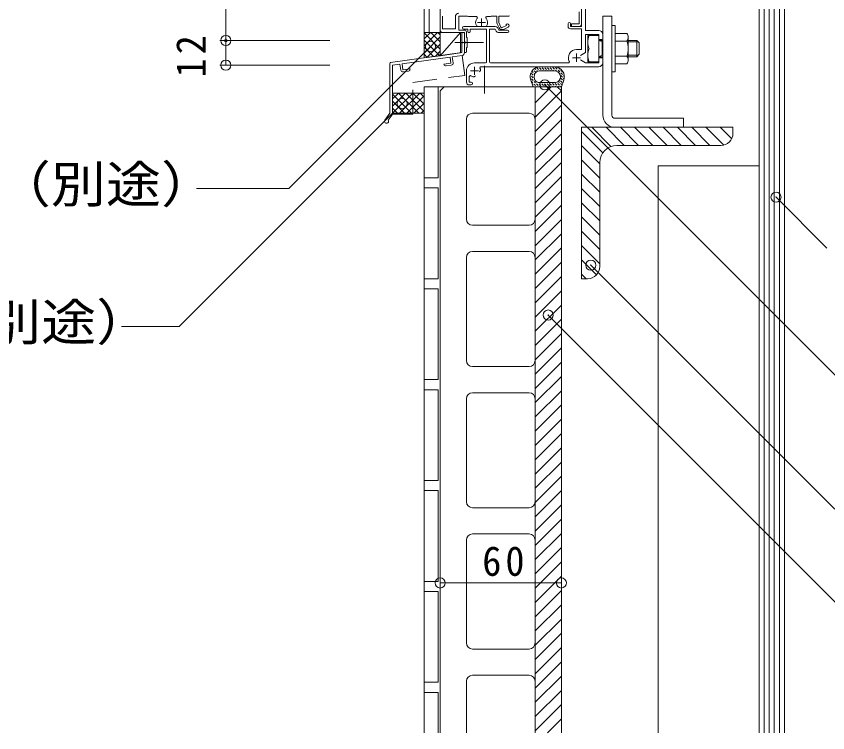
# Model space of a CAD drawing. Units: millimetres on the paper, enlarged 8 times, with parts at other scales. Extents: x -1558 to 1610, y -1130 to 1116.
# Drawn here: x 157.5 to 479.1, y 63.2 to 347.2 of the extents above; entities that cross this region are included whole.
import ezdxf
from ezdxf.enums import TextEntityAlignment as Align

# ---------------------------------------------------------------- set-up
doc = ezdxf.new("R2010")
doc.units = ezdxf.units.MM
doc.header["$LTSCALE"] = 8
doc.header["$PDMODE"] = 32
doc.header["$PDSIZE"] = 4
doc.linetypes.add('CHAIN1', pattern=[8, 5, -1, 1, -1])
doc.linetypes.add('DASHED1', pattern=[1.8, 1.2, -0.6])
for name, color, linetype, lineweight in [('1-0', 2, 'Continuous', 18), ('1-3', 7, 'Continuous', 9), ('1-4', 4, 'Continuous', 9), ('1-5', 7, 'Continuous', 9), ('1-6', 1, 'Continuous', 18), ('1-9', 7, 'Continuous', 9)]:
    doc.layers.add(name, color=color, linetype=linetype, lineweight=lineweight)
doc.styles.add('ＭＳ ゴシック', font='')
doc.styles.get('ＭＳ ゴシック').set_extended_font_data('MS Gothic')

msp = doc.modelspace()

# ---------------------------------------------------------------- linework, layer by layer
at = {"layer": '1-0'}
for p, q in [((371.958, 319.199), (373.558, 317.599)), ((325.558, 63.199), (325.558, 317.599)), ((373.558, 63.199), (373.558, 317.599)), ((360.758, 308.799), (338.358, 308.799)), ((325.558, 266.799), (325.558, 307.599)), ((335.958, 306.399), (335.958, 266.799)), ((363.158, 306.399), (363.158, 266.799)), ((338.358, 264.399), (360.758, 264.399)), ((335.958, 210.799), (335.958, 251.599)), ((360.758, 253.999), (338.358, 253.999)), ((363.158, 210.799), (363.158, 251.599)), ((338.358, 208.399), (360.758, 208.399)), ((360.758, 197.999), (338.358, 197.999)), ((335.958, 154.799), (335.958, 195.599)), ((363.158, 154.799), (363.158, 195.599)), ((338.358, 152.399), (360.758, 152.399)), ((360.758, 141.999), (338.358, 141.999)), ((335.958, 98.799), (335.958, 139.599)), ((363.158, 98.799), (363.158, 139.599)), ((338.358, 96.399), (360.758, 96.399)), ((360.758, 85.999), (338.358, 85.999)), ((335.958, 63.199), (335.958, 83.599)), ((363.158, 63.199), (363.158, 83.599))]:
    msp.add_line(p, q, dxfattribs=at)
at = {"layer": '1-0', "color": 7, "lineweight": 9}
msp.add_line((325.553, 162.797), (325.553, 122.582), dxfattribs=at)
at = {"layer": '1-0'}
msp.add_lwpolyline([(325.558, 317.599), (327.158, 319.199), (371.958, 319.199)], dxfattribs=at)
for centre, start, end in [((338.358, 306.399), 90, 180), ((360.758, 306.399), 0, 90), ((338.358, 266.799), 180, 270), ((360.758, 266.799), 270, 0), ((338.358, 251.599), 90, 180), ((360.758, 251.599), 0, 90), ((338.358, 210.799), 180, 270), ((360.758, 210.799), 270, 0), ((338.358, 195.599), 90, 180), ((360.758, 195.599), 0, 90), ((338.358, 154.799), 180, 270), ((360.758, 154.799), 270, 0), ((338.358, 139.599), 90, 180), ((360.758, 139.599), 0, 90), ((338.358, 98.799), 180, 270), ((360.758, 98.799), 270, 0), ((338.358, 83.599), 90, 180), ((360.758, 83.599), 0, 90)]:
    msp.add_arc(centre, 2.4, start, end, dxfattribs=at)
at = {"layer": '1-3', "color": 2, "lineweight": 18}
for p, q in [((389.998, 347.199), (389.998, 307.999)), ((389.998, 347.199), (393.598, 347.199)), ((393.598, 347.199), (393.598, 307.999)), ((394.798, 306.799), (421.998, 306.799)), ((421.998, 306.799), (421.998, 303.199)), ((401.198, 303.199), (428.398, 303.199))]:
    msp.add_line(p, q, dxfattribs=at)
at = {"layer": '1-3', "color": 3, "lineweight": 18}
for p, q in [((381.558, 243.199), (381.558, 303.199)), ((381.558, 303.199), (441.558, 303.199)), ((441.558, 300.799), (441.558, 303.199)), ((436.758, 295.999), (395.558, 295.999)), ((388.758, 247.999), (388.758, 289.199)), ((383.958, 243.199), (381.558, 243.199))]:
    msp.add_line(p, q, dxfattribs=at)
at = {"layer": '1-3'}
for p, q in [((385.623, 303.199), (393.233, 295.589)), ((391.28, 303.199), (398.48, 295.999)), ((396.937, 303.199), (404.137, 295.999)), ((402.593, 303.199), (409.793, 295.999)), ((408.251, 303.199), (415.45, 295.999)), ((413.907, 303.199), (421.107, 295.999)), ((419.564, 303.199), (426.764, 295.999)), ((425.221, 303.199), (432.421, 295.999)), ((430.878, 303.199), (437.932, 296.145)), ((436.535, 303.199), (441.061, 298.673)), ((381.558, 301.607), (390.02, 293.145)), ((381.558, 295.95), (388.758, 288.75)), ((381.558, 290.293), (388.758, 283.093)), ((381.558, 284.636), (388.758, 277.437)), ((381.558, 278.98), (388.758, 271.78)), ((381.558, 273.323), (388.758, 266.123)), ((381.558, 267.666), (388.758, 260.466)), ((381.558, 262.009), (388.758, 254.809)), ((381.558, 256.352), (388.758, 249.152)), ((381.558, 250.695), (387.497, 244.756)), ((381.558, 245.039), (383.398, 243.199))]:
    msp.add_line(p, q, dxfattribs=at)
at = {"layer": '1-3', "color": 2, "lineweight": 18}
for radius in [4.8, 1.2]:
    msp.add_arc((394.798, 307.999), radius, 180, 270, dxfattribs=at)
at = {"layer": '1-3', "color": 3, "lineweight": 18}
for centre, radius, start, end in [((436.758, 300.799), 4.8, 270, 0), ((395.558, 289.199), 6.8, 90, 180), ((383.958, 247.999), 4.8, 270, 0)]:
    msp.add_arc(centre, radius, start, end, dxfattribs=at)
at = {"layer": '1-4', "color": 7}
for p, q in [((451.958, 352.799), (451.958, 63.199)), ((453.958, 352.799), (453.958, 63.199)), ((455.958, 352.799), (455.958, 63.199)), ((457.958, 352.799), (457.958, 63.199)), ((459.958, 352.799), (459.958, 63.199)), ((461.958, 352.799), (461.958, 63.199)), ((319.158, 340.799), (319.158, 330.706)), ((325.558, 340.799), (325.558, 331.604)), ((369.502, 319.199), (363.157, 312.855)), ((363.158, 63.199), (363.158, 319.199)), ((373.558, 63.199), (373.558, 319.199)), ((306.638, 316.799), (319.158, 316.799)), ((306.638, 316.799), (306.638, 308.799)), ((319.158, 316.799), (319.158, 308.799)), ((373.558, 317.599), (363.157, 307.198)), ((306.638, 308.799), (319.158, 308.799)), ((373.558, 311.942), (363.157, 301.541)), ((373.558, 306.285), (363.157, 295.884)), ((373.558, 300.628), (363.157, 290.228)), ((373.558, 294.972), (363.157, 284.571)), ((373.558, 289.315), (363.157, 278.914)), ((373.558, 283.658), (363.157, 273.257)), ((373.558, 278.001), (363.157, 267.6)), ((373.558, 272.344), (363.157, 261.943)), ((373.558, 266.687), (363.157, 256.286)), ((373.558, 261.03), (363.157, 250.63)), ((373.558, 255.374), (363.157, 244.973)), ((373.558, 249.717), (363.157, 239.316)), ((373.558, 244.06), (363.157, 233.659)), ((373.558, 238.403), (363.157, 228.002)), ((373.556, 232.745), (363.157, 222.345)), ((373.556, 227.088), (363.157, 216.688)), ((373.558, 221.431), (363.157, 211.032)), ((373.558, 215.776), (363.157, 205.375)), ((373.558, 210.119), (363.157, 199.718)), ((373.558, 204.462), (363.157, 194.061)), ((373.558, 198.805), (363.157, 188.404)), ((373.558, 193.148), (363.157, 182.747)), ((373.558, 187.491), (363.157, 177.091)), ((373.558, 181.835), (363.157, 171.434)), ((373.558, 176.178), (363.157, 165.777)), ((373.558, 170.521), (363.157, 160.12)), ((373.558, 164.864), (363.157, 154.463)), ((373.558, 159.207), (363.157, 148.806)), ((373.558, 153.55), (363.157, 143.149)), ((373.558, 147.894), (363.157, 137.493)), ((373.558, 142.237), (363.157, 131.836)), ((373.558, 136.58), (363.157, 126.179)), ((373.558, 130.923), (363.157, 120.522)), ((373.558, 125.266), (363.157, 114.865)), ((373.558, 119.609), (363.157, 109.208)), ((373.558, 113.952), (363.157, 103.552)), ((373.558, 108.296), (363.157, 97.895)), ((373.558, 102.639), (363.157, 92.238)), ((373.558, 96.982), (363.157, 86.581)), ((373.558, 91.325), (363.157, 80.924)), ((373.558, 85.668), (363.157, 75.267)), ((373.558, 80.011), (363.157, 69.61)), ((373.558, 74.354), (363.157, 63.954)), ((373.558, 68.698), (368.059, 63.199))]:
    msp.add_line(p, q, dxfattribs=at)
at = {"layer": '1-4'}
for p, q in [((319.158, 335.461), (324.496, 340.799)), ((319.158, 338.289), (321.667, 340.799)), ((319.158, 340.636), (325.558, 334.237)), ((319.158, 332.632), (325.558, 339.032)), ((319.158, 337.808), (325.386, 331.58)), ((321.824, 340.799), (325.558, 337.065)), ((324.653, 340.799), (325.558, 339.894)), ((319.158, 334.98), (322.906, 331.232)), ((320.208, 330.853), (325.558, 336.204)), ((319.158, 332.151), (320.425, 330.884)), ((323.497, 331.315), (325.558, 333.375)), ((362.397, 324.98), (361.882, 325.495)), ((362.419, 326.036), (362.379, 326.076)), ((363.453, 325.002), (362.807, 325.648)), ((363.475, 326.058), (362.979, 326.553)), ((364.153, 325.379), (363.863, 325.669)), ((364.531, 326.079), (363.884, 326.726)), ((364.552, 327.135), (364.538, 327.151)), ((365.015, 325.595), (364.919, 325.691)), ((365.587, 326.1), (364.941, 326.747)), ((365.157, 327.199), (370.758, 327.199)), ((365.157, 327.199), (370.757, 327.199)), ((365.157, 325.599), (370.758, 325.599)), ((365.609, 327.157), (365.566, 327.199)), ((366.089, 325.599), (365.974, 325.713)), ((366.642, 326.122), (365.997, 326.769)), ((366.665, 327.178), (366.643, 327.199)), ((367.166, 325.599), (367.031, 325.734)), ((367.699, 326.144), (367.053, 326.79)), ((368.244, 325.599), (368.087, 325.756)), ((368.755, 326.165), (368.108, 326.812)), ((369.321, 325.599), (369.143, 325.777)), ((369.811, 326.187), (369.164, 326.833)), ((370.399, 325.599), (370.2, 325.799)), ((370.868, 326.208), (370.22, 326.855)), ((371.648, 325.428), (371.256, 325.82)), ((371.924, 326.23), (371.277, 326.877)), ((372.958, 325.195), (372.311, 325.842)), ((372.979, 326.251), (372.372, 326.859)), ((374.014, 325.217), (373.367, 325.863)), ((361.297, 322.846), (361.164, 322.98)), ((361.32, 323.902), (361.236, 323.986)), ((362.358, 319.199), (361.399, 321.83)), ((362.332, 321.811), (361.686, 322.458)), ((362.354, 322.868), (361.708, 323.514)), ((362.376, 323.924), (361.729, 324.57)), ((362.939, 322.282), (362.742, 322.48)), ((362.779, 323.52), (362.763, 323.536)), ((363.042, 324.334), (362.785, 324.592)), ((372.893, 322.027), (372.867, 322.054)), ((373.927, 320.993), (373.281, 321.639)), ((373.95, 322.049), (373.303, 322.695)), ((373.97, 323.105), (373.324, 323.751)), ((373.992, 324.161), (373.346, 324.807)), ((373.558, 319.199), (374.516, 321.83)), ((374.423, 321.575), (374.338, 321.661)), ((374.677, 322.399), (374.359, 322.717)), ((374.752, 323.4), (374.38, 323.773)), ((374.38, 322.384), (374.38, 322.544)), ((374.418, 324.813), (374.402, 324.829)), ((362.311, 320.755), (361.664, 321.402)), ((362.289, 319.7), (362.11, 319.878)), ((362.358, 319.199), (373.558, 319.199)), ((371.958, 319.199), (362.358, 319.199)), ((362.789, 319.199), (362.677, 319.312)), ((363.345, 319.721), (362.699, 320.368)), ((363.367, 320.777), (362.721, 321.424)), ((363.867, 319.199), (363.734, 319.333)), ((364.401, 319.742), (363.755, 320.389)), ((364.423, 320.799), (364.184, 321.037)), ((364.678, 320.959), (371.238, 320.959)), ((364.946, 319.199), (364.79, 319.354)), ((365.458, 319.764), (364.811, 320.41)), ((365.479, 320.82), (365.34, 320.959)), ((366.023, 319.199), (365.845, 319.376)), ((366.513, 319.786), (365.867, 320.432)), ((366.535, 320.842), (366.418, 320.959)), ((367.1, 319.199), (366.902, 319.398)), ((367.569, 319.807), (366.923, 320.454)), ((367.592, 320.863), (367.495, 320.959)), ((368.178, 319.199), (367.958, 319.419)), ((368.626, 319.829), (367.979, 320.475)), ((368.647, 320.885), (368.573, 320.959)), ((369.256, 319.199), (369.014, 319.441)), ((369.682, 319.85), (369.035, 320.497)), ((369.703, 320.906), (369.651, 320.959)), ((370.333, 319.199), (370.07, 319.462)), ((370.738, 319.872), (370.091, 320.518)), ((370.76, 320.928), (370.729, 320.959)), ((371.411, 319.199), (371.126, 319.484)), ((371.795, 319.894), (371.148, 320.54)), ((371.816, 320.949), (371.728, 321.036)), ((372.488, 319.199), (372.181, 319.505)), ((372.85, 319.915), (372.204, 320.562)), ((372.872, 320.971), (372.396, 321.446)), ((373.56, 319.205), (373.238, 319.527)), ((373.848, 319.995), (373.259, 320.583)), ((306.638, 308.799), (314.638, 316.799)), ((306.638, 311.627), (311.81, 316.799)), ((306.638, 314.455), (308.981, 316.799)), ((306.638, 316.387), (314.226, 308.799)), ((309.055, 316.799), (317.054, 308.799)), ((309.467, 308.799), (317.467, 316.799)), ((311.883, 316.799), (319.158, 309.524)), ((312.295, 308.799), (319.158, 315.662)), ((314.711, 316.799), (319.158, 312.352)), ((317.54, 316.799), (319.158, 315.181)), ((306.638, 313.559), (311.398, 308.799)), ((315.123, 308.799), (319.158, 312.833)), ((306.638, 310.731), (308.569, 308.799)), ((317.952, 308.799), (319.158, 310.005))]:
    msp.add_line(p, q, dxfattribs=at)
at = {"layer": '1-4', "color": 7}
for points in [[(319.158, 340.799), (325.558, 340.799), (333.558, 340.799)], [(325.558, 331.604), (333.558, 340.799), (333.558, 332.726)], [(333.558, 332.726), (325.558, 331.604), (319.158, 330.706)], [(451.958, 287.999), (411.958, 287.999), (411.958, 63.199)]]:
    msp.add_lwpolyline(points, dxfattribs=at)
at = {"layer": '1-4'}
for centre, radius, start, end in [((365.157, 323.199), 4, 90, 200.01595), ((365.157, 323.199), 2.4, 90, 233.13008), ((370.758, 323.199), 4, 339.98401, 90), ((370.758, 323.199), 2.4, 306.86987, 90), ((364.678, 322.559), 1.6, 233.13008, 270), ((371.238, 322.559), 1.6, 270, 306.86989)]:
    msp.add_arc(centre, radius, start, end, dxfattribs=at)
at = {"layer": '1-5'}
for p, q in [((319.158, 479.199), (319.158, 340.799)), ((321.158, 479.199), (321.158, 340.799)), ((325.558, 340.799), (325.558, 479.199)), ((381.558, 361.999), (381.558, 343.199)), ((383.118, 358.799), (383.118, 341.599)), ((381.558, 344.159), (381.558, 354.239)), ((325.558, 347.799), (325.558, 341.759)), ((380.598, 344.159), (380.598, 348.959)), ((326.518, 347.319), (326.518, 342.239)), ((331.558, 342.239), (331.558, 347.079)), ((336.358, 347.239), (332.878, 347.239)), ((332.878, 341.759), (332.878, 347.239)), ((336.715, 347.096), (336.358, 347.239)), ((336.804, 347.079), (339.883, 347.079)), ((344.033, 347.079), (345.352, 347.079)), ((345.441, 347.096), (345.798, 347.239)), ((347.958, 347.239), (345.798, 347.239)), ((347.958, 344.849), (347.958, 347.239)), ((348.087, 344.281), (348.858, 342.664)), ((348.758, 347.239), (352.488, 347.239)), ((348.758, 344.732), (348.758, 347.239)), ((348.758, 344.732), (349.631, 342.9)), ((376.198, 344.319), (376.198, 343.199)), ((377.158, 344.319), (377.158, 343.199)), ((377.558, 344.159), (380.598, 344.159)), ((326.518, 342.239), (331.558, 342.239)), ((335.158, 341.759), (332.878, 341.759)), ((334.918, 343.199), (347.393, 343.199)), ((334.918, 342.079), (336.438, 342.079)), ((335.958, 338.799), (335.958, 340.959)), ((336.438, 342.079), (336.438, 341.119)), ((337.398, 342.079), (343.958, 342.079)), ((337.398, 342.079), (337.398, 341.119)), ((340.86, 343.199), (340.358, 343.199)), ((343.055, 343.199), (343.558, 343.199)), ((343.958, 342.079), (343.958, 329.159)), ((345.078, 342.079), (347.299, 342.079)), ((345.078, 342.079), (345.078, 329.159)), ((347.299, 342.079), (347.736, 341.293)), ((348.232, 342.705), (348.758, 341.759)), ((352.278, 341.759), (348.758, 341.759)), ((351.825, 343.504), (350.164, 342.712)), ((352.44, 342.911), (350.617, 342.041)), ((351.825, 343.504), (351.705, 343.756)), ((351.872, 344.102), (351.818, 344.076)), ((377.158, 343.199), (381.558, 343.199)), ((377.158, 342.239), (381.558, 342.239)), ((381.558, 342.239), (381.558, 333.999)), ((388.398, 341.599), (383.118, 341.599)), ((319.158, 340.799), (326.358, 340.799)), ((335.158, 340.799), (326.518, 340.799)), ((335.158, 340.799), (335.158, 337.199)), ((335.958, 338.799), (336.038, 338.799)), ((336.278, 335.039), (336.278, 338.559)), ((352.278, 340.799), (348.575, 340.799)), ((383.118, 340.039), (383.118, 332.839)), ((388.398, 340.039), (383.118, 340.039)), ((388.398, 338.399), (388.398, 340.039)), ((388.798, 337.999), (389.558, 337.999)), ((389.958, 338.399), (389.958, 340.039)), ((335.158, 336.399), (335.158, 333.199)), ((379.558, 333.999), (381.558, 333.999)), ((381.087, 331.666), (383.118, 332.839)), ((343.558, 328.759), (339.158, 328.759)), ((376.353, 328.759), (345.478, 328.759)), ((381.087, 329.932), (383.118, 328.759)), ((388.398, 328.759), (383.118, 328.759)), ((388.398, 330.399), (388.398, 328.759)), ((388.798, 330.799), (389.558, 330.799)), ((389.958, 330.399), (389.958, 328.759)), ((335.958, 325.559), (335.958, 321.119)), ((341.065, 325.204), (341.421, 325.559)), ((388.398, 327.199), (341.668, 327.199)), ((337.078, 321.119), (337.078, 323.319)), ((339.158, 323.296), (339.513, 323.652)), ((337.078, 321.119), (337.798, 321.119)), ((337.078, 319.999), (337.798, 319.999))]:
    msp.add_line(p, q, dxfattribs=at)
at = {"layer": '1-5', "linetype": 'CHAIN1'}
for p, q in [((343.558, 344.799), (340.358, 344.799)), ((341.958, 346.399), (341.958, 343.199)), ((379.558, 332.399), (379.558, 329.199)), ((381.158, 330.799), (377.958, 330.799)), ((340.758, 325.559), (337.558, 325.559)), ((339.158, 327.159), (339.158, 323.959))]:
    msp.add_line(p, q, dxfattribs=at)
at = {"layer": '1-5', "color": 2, "lineweight": 18}
for p, q in [((393.598, 343.599), (393.598, 325.199)), ((393.598, 343.599), (394.878, 343.599)), ((394.878, 343.599), (394.878, 325.199)), ((334.078, 340.259), (334.078, 337.166)), ((335.158, 340.259), (335.158, 332.799)), ((383.998, 339.599), (383.998, 334.399)), ((383.998, 339.599), (388.398, 339.599)), ((388.398, 339.599), (388.398, 334.399)), ((394.878, 340.399), (394.878, 328.399)), ((394.878, 340.399), (399.5, 340.399)), ((400.078, 338.899), (400.078, 329.899)), ((334.078, 336.432), (334.078, 332.799)), ((389.678, 337.039), (388.566, 337.637)), ((388.718, 337.599), (389.998, 337.599)), ((389.678, 337.039), (389.678, 331.759)), ((394.878, 337.399), (399.5, 337.399)), ((400.078, 337.599), (403.438, 337.599)), ((400.078, 337.039), (403.998, 337.039)), ((403.438, 337.599), (404.398, 336.639)), ((403.438, 337.599), (403.438, 331.199)), ((404.398, 336.639), (404.398, 334.399)), ((305.902, 328.847), (334.078, 332.799)), ((330.347, 331.185), (334.228, 331.729)), ((383.998, 334.399), (383.998, 329.199)), ((388.398, 334.399), (388.398, 329.199)), ((389.678, 331.759), (388.398, 331.199)), ((394.878, 331.399), (399.5, 331.399)), ((403.998, 331.759), (400.078, 331.759)), ((404.398, 332.159), (403.438, 331.199)), ((404.398, 334.399), (404.398, 332.159)), ((305.558, 328.451), (305.558, 308.799)), ((306.638, 327.86), (309.59, 328.274)), ((309.59, 328.274), (309.923, 325.897)), ((310.461, 328.396), (329.475, 331.063)), ((310.461, 328.396), (310.795, 326.019)), ((327.035, 328.297), (329.809, 328.686)), ((327.035, 328.297), (327.058, 328.139)), ((329.475, 331.063), (329.809, 328.686)), ((330.347, 331.185), (330.68, 328.808)), ((388.398, 329.199), (383.998, 329.199)), ((389.998, 331.199), (388.718, 331.199)), ((394.878, 328.399), (399.5, 328.399)), ((403.438, 331.199), (400.078, 331.199)), ((306.638, 327.86), (306.638, 308.799)), ((310.795, 326.019), (313.567, 326.408)), ((310.917, 325.148), (312.977, 325.437)), ((313.567, 326.408), (313.59, 326.25)), ((327.871, 327.526), (329.931, 327.815)), ((343.158, 327.599), (343.158, 316.598)), ((393.598, 325.199), (394.878, 325.199)), ((306.638, 323.599), (306.638, 308.799)), ((305.558, 308.799), (303.639, 306.058)), ((306.443, 308.18), (304.954, 306.052))]:
    msp.add_line(p, q, dxfattribs=at)
at = {"layer": '1-5', "color": 2, "linetype": 'CHAIN1', "lineweight": 18}
msp.add_line((331.334, 336.799), (342.741, 336.799), dxfattribs=at)
at = {"layer": '1-5', "color": 2, "linetype": 'DASHED1', "lineweight": 18}
for p, q in [((334.23, 331.73), (335.341, 323.807)), ((314.638, 320.904), (335.341, 323.807)), ((314.638, 308.458), (314.638, 320.904)), ((306.638, 308.458), (314.638, 308.458))]:
    msp.add_line(p, q, dxfattribs=at)
at = {"layer": '1-5'}
for points in [[(377.558, 344.159), (377.558, 343.199), (380.598, 343.199)], [(335.958, 333.199), (335.958, 334.799), (336.038, 334.799)]]:
    msp.add_lwpolyline(points, dxfattribs=at)
for centre, radius, start, end in [((332.878, 347.079), 1.32, 90, 180), ((352.488, 348.199), 0.96, 270, 306.573), ((336.804, 347.319), 0.24, 248.19897, 269.99998), ((341.958, 344.799), 2.4, 137.823, 216.87), ((339.883, 346.679), 0.4, 317.823, 90), ((344.033, 346.679), 0.4, 90, 222.17699), ((341.958, 344.799), 2.4, 323.12999, 42.17699), ((345.352, 347.319), 0.24, 270, 291.80099), ((349.278, 344.849), 1.32, 180, 205.5), ((352.156, 343.506), 0.66, 295.5, 115.5), ((376.678, 344.319), 0.48, 0, 180), ((380.598, 344.159), 0.96, 270, 0), ((326.518, 341.759), 0.96, 180, 270), ((334.918, 342.639), 0.56, 90, 270), ((335.158, 340.959), 0.8, 0, 90), ((336.918, 341.119), 0.48, 180, 0), ((340.358, 343.599), 0.4, 216.87, 270), ((343.558, 343.599), 0.4, 270, 323.12999), ((347.393, 342.239), 0.96, 29.05499, 90), ((348.575, 341.759), 0.96, 209.05499, 270), ((350.049, 343.232), 1.32, 205.5, 295.5), ((349.992, 343.072), 0.4, 205.5, 295.5), ((351.921, 343.86), 0.24, 115.5, 205.5), ((352.278, 341.279), 0.48, 270, 90), ((377.158, 343.199), 0.96, 180, 270), ((388.398, 340.039), 1.56, 0, 90), ((336.038, 338.559), 0.24, 0, 90), ((388.798, 338.399), 0.4, 180, 270), ((389.558, 338.399), 0.4, 270, 0), ((335.158, 336.799), 0.4, 270, 90), ((336.038, 335.039), 0.24, 270, 0), ((335.558, 333.199), 0.4, 180, 0), ((379.558, 330.799), 3.2, 90, 207.101), ((339.158, 325.559), 3.2, 90, 180), ((343.558, 329.159), 0.4, 270, 0), ((345.478, 329.159), 0.4, 180, 270), ((376.353, 329.159), 0.4, 270, 27.101), ((388.798, 330.399), 0.4, 90, 180), ((388.398, 328.759), 1.56, 270, 0), ((389.558, 330.399), 0.4, 0, 90), ((341.668, 326.799), 0.4, 90, 206.286), ((339.158, 325.559), 2.4, 8.12997, 26.28598), ((341.138, 325.842), 0.4, 315, 8.12999), ((337.478, 323.319), 0.4, 53.12997, 180), ((339.158, 325.559), 2.4, 233.12999, 261.87), ((338.875, 323.579), 0.4, 261.87, 315), ((337.078, 321.119), 1.12, 180, 270), ((337.798, 320.559), 0.56, 270, 90)]:
    msp.add_arc(centre, radius, start, end, dxfattribs=at)
at = {"layer": '1-5', "color": 2, "lineweight": 18}
for centre, radius, start, end in [((334.617, 340.259), 0.54, 0, 180), ((389.599, 336.999), 5.601, 152.34299, 207.657), ((388.718, 337.919), 0.32, 180, 270), ((397.84, 338.899), 2.237, 0, 42.10399), ((397.84, 338.899), 2.237, 317.896, 0), ((333.918, 336.799), 0.4, 293.57799, 66.422), ((391.995, 334.399), 8.083, 0, 21.78694), ((334.078, 332.799), 1.08, 277.98399, 0), ((389.599, 331.799), 5.601, 152.34299, 207.657), ((397.84, 329.899), 2.237, 0, 42.10399), ((391.995, 334.399), 8.083, 338.213, 0), ((305.958, 328.451), 0.4, 97.98399, 180), ((327.771, 328.239), 0.72, 187.98398, 277.98399), ((329.809, 328.686), 0.88, 277.98399, 7.98399), ((388.718, 330.879), 0.32, 90, 180), ((397.84, 329.899), 2.237, 317.896, 0), ((310.795, 326.019), 0.88, 187.98398, 277.98399), ((312.876, 326.15), 0.72, 277.98399, 7.98399), ((305.558, 308.799), 1.08, 325.008, 0), ((304.294, 305.599), 0.8, 145.008, 34.521)]:
    msp.add_arc(centre, radius, start, end, dxfattribs=at)
at = {"layer": '1-6'}
for p, q in [((319.158, 63.199), (319.158, 319.199)), ((319.158, 319.199), (327.158, 319.199)), ((324.758, 283.199), (324.758, 319.199)), ((319.158, 283.199), (324.758, 283.199)), ((319.158, 279.199), (324.758, 279.199)), ((324.758, 243.199), (324.758, 279.199)), ((319.158, 243.199), (324.758, 243.199)), ((319.158, 239.199), (324.758, 239.199)), ((324.758, 203.199), (324.758, 239.199)), ((319.158, 203.199), (324.758, 203.199)), ((319.158, 199.199), (324.758, 199.199)), ((324.758, 163.199), (324.758, 199.199)), ((319.158, 163.199), (324.758, 163.199)), ((319.158, 159.199), (324.758, 159.199)), ((324.758, 123.199), (324.758, 159.199)), ((319.158, 123.199), (324.758, 123.199)), ((319.158, 119.199), (324.758, 119.199)), ((324.758, 83.199), (324.758, 119.199)), ((319.158, 83.199), (324.758, 83.199)), ((319.158, 79.199), (324.758, 79.199)), ((324.758, 63.199), (324.758, 79.199))]:
    msp.add_line(p, q, dxfattribs=at)
at = {"layer": '1-9'}
for p, q in [((240.572, 337.599), (240.572, 381.599)), ((281.857, 337.599), (238.172, 337.599)), ((240.572, 337.599), (240.572, 327.862)), ((321.746, 335.22), (265.493, 278.968)), ((281.857, 327.862), (238.172, 327.862)), ((310.432, 312.593), (222.051, 224.212)), ((265.493, 278.968), (229.016, 278.968)), ((458.627, 275.537), (478.812, 255.351)), ((385.225, 248.564), (482, 151.789)), ((368.17, 228.813), (494.633, 102.351)), ((199.205, 224.212), (222.051, 224.212)), ((325.558, 122.582), (373.558, 122.582))]:
    msp.add_line(p, q, dxfattribs=at)
msp.add_lwpolyline([(366.988, 320.001), (485.458, 201.532), (513.692, 201.532)], dxfattribs=at)
for start, end in [(90, 270), (270, 90)]:
    msp.add_arc((240.572, 337.599), 0.48, start, end, dxfattribs=at)
for p in [(240.572, 337.599), (321.746, 335.22), (240.572, 327.862), (366.988, 320.001), (310.432, 312.593), (458.627, 275.537), (385.225, 248.564), (368.358, 228.792), (325.558, 122.582), (373.558, 122.582)]:
    msp.add_point(p, dxfattribs=at)

# ---------------------------------------------------------------- texts
at = {"layer": '1-9', "style": 'ＭＳ ゴシック', "width": 1.1}
for p in [(18.431, 268.995), (-7.24, 214.363)]:
    msp.add_text('シーリング材（別途）', height=14.55, dxfattribs=at).set_placement(p, align=Align.BOTTOM_LEFT)
at = {"layer": '1-9', "insert": (232.599, 322.949), "char_height": 11.73, "attachment_point": 7, "rotation": 90, "style": 'ＭＳ ゴシック'}
msp.add_mtext('\\T1.21;\\W0.95;12', dxfattribs=at)
at = {"layer": '1-9', "insert": (342.208, 125.222), "char_height": 11.73, "attachment_point": 7, "style": 'ＭＳ ゴシック'}
msp.add_mtext('\\T1.21;\\W0.95;60', dxfattribs=at)

doc.saveas('drawing.dxf')
